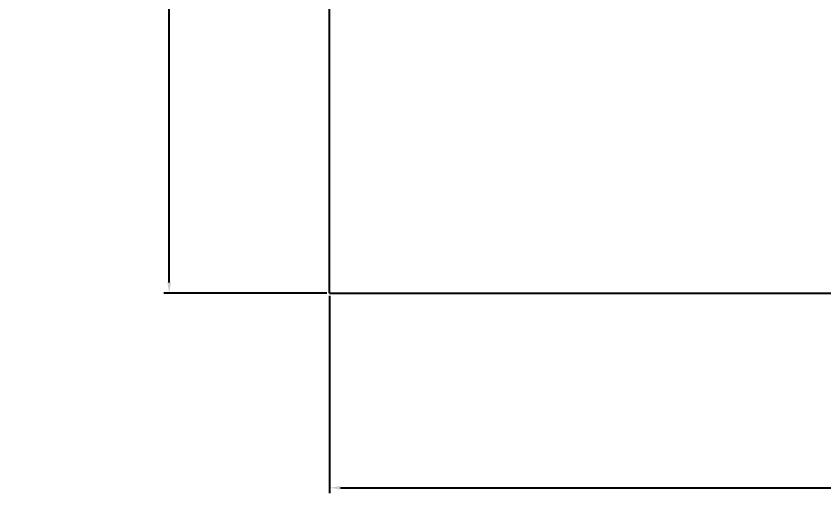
# Model space of a CAD drawing. Header units: millimetres. Extents: x 1761 to 11571, y -2876 to 3504.
# Drawn here: x 3888.8 to 4076.8, y -409.5 to -295.9 of the extents above; entities that cross this region are included whole.
import ezdxf

# ---------------------------------------------------------------- set-up
doc = ezdxf.new("R2010")
doc.units = ezdxf.units.MM
doc.styles.get("Standard").update_dxf_attribs({"font": 'arial.ttf', "height": 30})
doc.dimstyles.new('ISO-25', dxfattribs={"dimtxt": 100, "dimasz": 2.5, "dimexe": 1.25, "dimexo": 0.625, "dimtad": 1, "dimtxsty": 'Standard', "dimcen": 2.5, "dimclrd": 2, "dimclre": 2, "dimclrt": 1, "dimadec": 0, "dimazin": 0, "dimtfac": 1, "dimtmove": 0, "dimatfit": 3, "dimfxl": 0, "dimarcsym": 0})

# ---------------------------------------------------------------- blocks, each defined once
blk = doc.blocks.new('*D66')
at = {"color": 2, "lineweight": -2, "transparency": 16777216}
for p, q in [((3961.12, 789.58), (3923.13, 789.58)), ((3924.38, -357.92), (3924.38, 787.08)), ((3961.12, -360.42), (3923.13, -360.42))]:
    blk.add_line(p, q, dxfattribs=at)
at = {"color": 2, "transparency": 16777216}
for points in [[(3923.96, 787.08), (3924.8, 787.08), (3924.38, 789.58)], [(3923.96, -357.92), (3924.8, -357.92), (3924.38, -360.42)]]:
    blk.add_solid(points, dxfattribs=at)
at = {"layer": 'Defpoints', "color": 0, "transparency": 16777216}
for p in [(3924.38, 789.58), (3961.74, 789.58), (3961.74, -360.42)]:
    blk.add_point(p, dxfattribs=at)
at = {"color": 1, "transparency": 16777216, "insert": (3908.44, 214.58), "char_height": 30, "attachment_point": 5, "rotation": 90}
blk.add_mtext('1150', dxfattribs=at)
blk = doc.blocks.new('*D69')
at = {"color": 2, "lineweight": -2, "transparency": 16777216}
for p, q in [((3961.74, -361.05), (3961.74, -407)), ((4411.74, -361.05), (4411.74, -407)), ((3964.24, -405.75), (4409.24, -405.75))]:
    blk.add_line(p, q, dxfattribs=at)
at = {"color": 2, "transparency": 16777216}
for points in [[(3964.24, -405.34), (3964.24, -406.17), (3961.74, -405.75)], [(4409.24, -405.34), (4409.24, -406.17), (4411.74, -405.75)]]:
    blk.add_solid(points, dxfattribs=at)
at = {"layer": 'Defpoints', "color": 0, "transparency": 16777216}
for p in [(3961.74, -360.42), (4411.74, -360.42), (4411.74, -405.75)]:
    blk.add_point(p, dxfattribs=at)
at = {"color": 1, "transparency": 16777216, "insert": (4186.74, -389.81), "char_height": 30, "attachment_point": 5}
blk.add_mtext('450', dxfattribs=at)

msp = doc.modelspace()

# ---------------------------------------------------------------- linework, layer by layer
at = {"color": 255}
for q in [(3961.745, 789.58), (4411.745, -360.42)]:
    msp.add_line((3961.745, -360.42), q, dxfattribs=at)

# ---------------------------------------------------------------- dimensions: what is measured, and where the dimension line sits
dim = msp.add_linear_dim(base=(3924.38, 789.58), p1=(3961.745, -360.42), p2=(3961.745, 789.58), angle=90, dimstyle='ISO-25', dxfattribs=at)
dim.commit()
dim.dimension.update_dxf_attribs({"geometry": '*D66', "text_midpoint": (3908.438, 214.58)})
dim = msp.add_linear_dim(base=(4411.745, -405.754), p1=(3961.745, -360.42), p2=(4411.745, -360.42), dimstyle='ISO-25', dxfattribs=at)
dim.commit()
dim.dimension.update_dxf_attribs({"geometry": '*D69', "text_midpoint": (4186.745, -389.811)})

doc.saveas('drawing.dxf')
